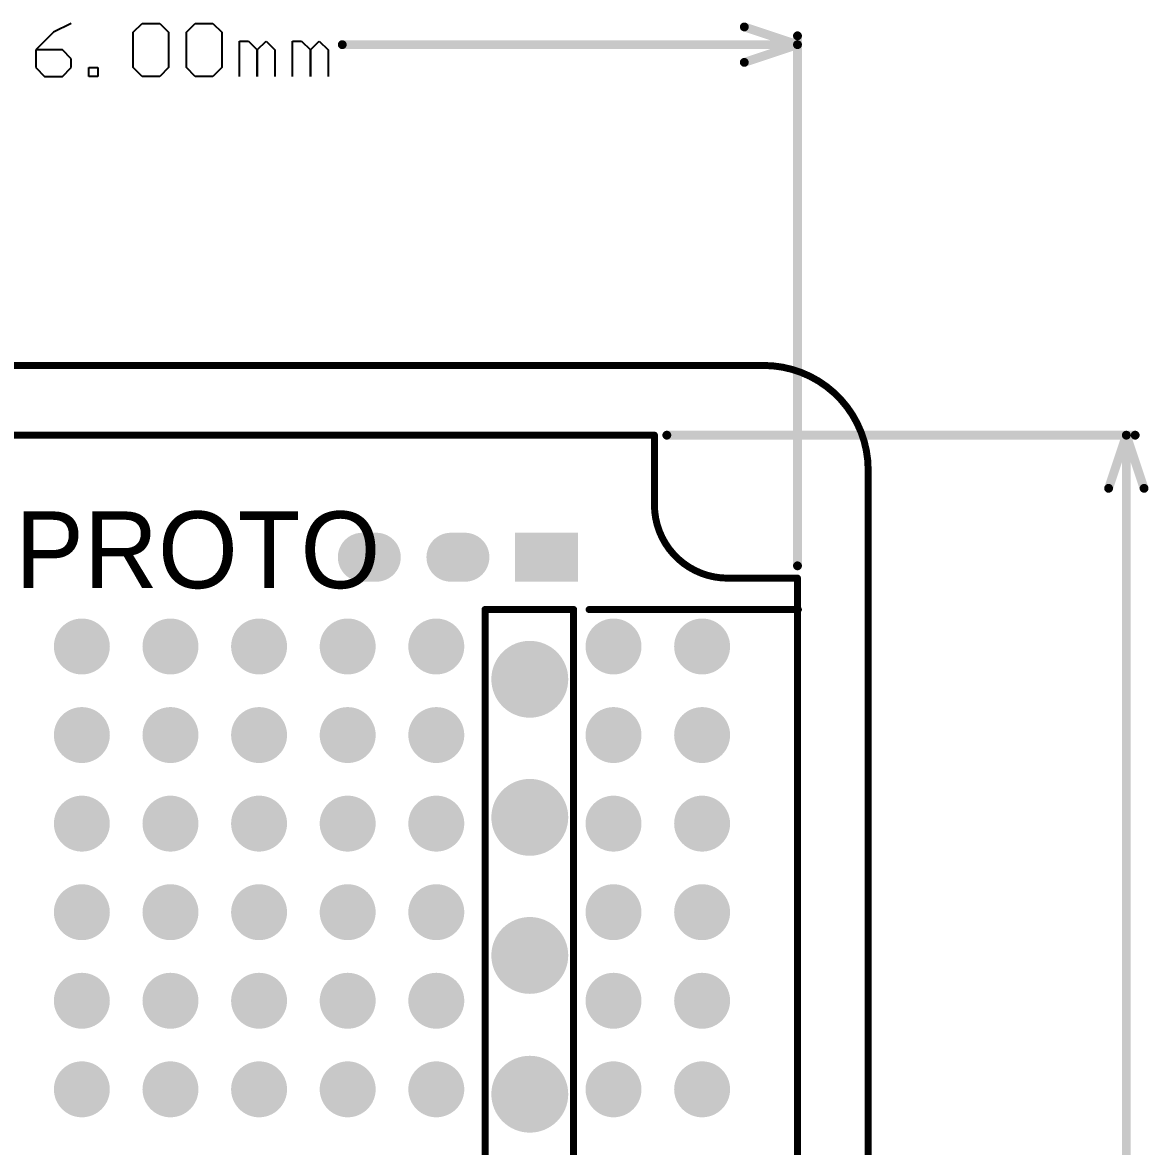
# Model space of a CAD drawing. Extents: x -35.4 to 28.3, y -0.1 to 87.5.
# Drawn here: x -4.24 to 28.04, y 49.6 to 81.84 of the extents above; entities that cross this region are included whole.
import ezdxf

# ---------------------------------------------------------------- set-up
doc = ezdxf.new("R2010")
doc.units = 0
for name, color, linetype in [('BOTTOMLAYER', 5, 'CONTINUOUS'), ('BOTTOMOVERLAY', 54, 'CONTINUOUS'), ('BOTTOMSOLDER', 6, 'CONTINUOUS'), ('MECHANICAL1', 6, 'CONTINUOUS'), ('MULTILAYER', 9, 'CONTINUOUS'), ('PADHOLELAYER', 156, 'CONTINUOUS'), ('TOPLAYER', 1, 'CONTINUOUS'), ('TOPOVERLAY', 2, 'CONTINUOUS'), ('TOPSOLDER', 216, 'CONTINUOUS')]:
    doc.layers.add(name, color=color, linetype=linetype)

msp = doc.modelspace()

# ---------------------------------------------------------------- linework, layer by layer
at = {"layer": 'BOTTOMLAYER', "const_width": 1.2}
for points in [[(5.5, 66.5), (5.9, 66.5)], [(8.04, 66.5), (8.44, 66.5)]]:
    msp.add_lwpolyline(points, dxfattribs=at)
at = {"layer": 'BOTTOMLAYER'}
for points, const_width in [([(5.2, 66.5, 1), (5.8, 66.5, 1)], 0.6), ([(5.6, 66.5, 1), (6.2, 66.5, 1)], 0.6), ([(7.74, 66.5, 1), (8.34, 66.5, 1)], 0.6), ([(8.14, 66.5, 1), (8.74, 66.5, 1)], 0.6), ([(-2.89, 63.94, 1), (-2.19, 63.94, 1)], 0.7), ([(-0.35, 63.94, 1), (0.35, 63.94, 1)], 0.7), ([(2.19, 63.94, 1), (2.89, 63.94, 1)], 0.7), ([(4.73, 63.94, 1), (5.43, 63.94, 1)], 0.7), ([(7.27, 63.94, 1), (7.97, 63.94, 1)], 0.7), ([(12.35, 63.94, 1), (13.05, 63.94, 1)], 0.7), ([(14.89, 63.94, 1), (15.59, 63.94, 1)], 0.7), ([(9.8, 63, 1), (10.8, 63, 1)], 1), ([(-2.89, 61.4, 1), (-2.19, 61.4, 1)], 0.7), ([(-0.35, 61.4, 1), (0.35, 61.4, 1)], 0.7), ([(2.19, 61.4, 1), (2.89, 61.4, 1)], 0.7), ([(4.73, 61.4, 1), (5.43, 61.4, 1)], 0.7), ([(7.27, 61.4, 1), (7.97, 61.4, 1)], 0.7), ([(12.35, 61.4, 1), (13.05, 61.4, 1)], 0.7), ([(14.89, 61.4, 1), (15.59, 61.4, 1)], 0.7), ([(9.8, 59.04, 1), (10.8, 59.04, 1)], 1), ([(-2.89, 58.86, 1), (-2.19, 58.86, 1)], 0.7), ([(-0.35, 58.86, 1), (0.35, 58.86, 1)], 0.7), ([(2.19, 58.86, 1), (2.89, 58.86, 1)], 0.7), ([(4.73, 58.86, 1), (5.43, 58.86, 1)], 0.7), ([(7.27, 58.86, 1), (7.97, 58.86, 1)], 0.7), ([(12.35, 58.86, 1), (13.05, 58.86, 1)], 0.7), ([(14.89, 58.86, 1), (15.59, 58.86, 1)], 0.7), ([(-2.89, 56.32, 1), (-2.19, 56.32, 1)], 0.7), ([(-0.35, 56.32, 1), (0.35, 56.32, 1)], 0.7), ([(2.19, 56.32, 1), (2.89, 56.32, 1)], 0.7), ([(4.73, 56.32, 1), (5.43, 56.32, 1)], 0.7), ([(7.27, 56.32, 1), (7.97, 56.32, 1)], 0.7), ([(12.35, 56.32, 1), (13.05, 56.32, 1)], 0.7), ([(14.89, 56.32, 1), (15.59, 56.32, 1)], 0.7), ([(9.8, 55.08, 1), (10.8, 55.08, 1)], 1), ([(-2.89, 53.78, 1), (-2.19, 53.78, 1)], 0.7), ([(-0.35, 53.78, 1), (0.35, 53.78, 1)], 0.7), ([(2.19, 53.78, 1), (2.89, 53.78, 1)], 0.7), ([(4.73, 53.78, 1), (5.43, 53.78, 1)], 0.7), ([(7.27, 53.78, 1), (7.97, 53.78, 1)], 0.7), ([(12.35, 53.78, 1), (13.05, 53.78, 1)], 0.7), ([(14.89, 53.78, 1), (15.59, 53.78, 1)], 0.7), ([(9.8, 51.1, 1), (10.8, 51.1, 1)], 1), ([(-2.89, 51.24, 1), (-2.19, 51.24, 1)], 0.7), ([(-0.35, 51.24, 1), (0.35, 51.24, 1)], 0.7), ([(2.19, 51.24, 1), (2.89, 51.24, 1)], 0.7), ([(4.73, 51.24, 1), (5.43, 51.24, 1)], 0.7), ([(7.27, 51.24, 1), (7.97, 51.24, 1)], 0.7), ([(12.35, 51.24, 1), (13.05, 51.24, 1)], 0.7), ([(14.89, 51.24, 1), (15.59, 51.24, 1)], 0.7)]:
    msp.add_lwpolyline(points, format="xyb", close=True, dxfattribs=dict(at, const_width=const_width))
msp.add_solid([(9.98, 65.9), (11.58, 65.9), (9.98, 67.1), (11.58, 67.1)], dxfattribs=at)
at = {"layer": 'BOTTOMOVERLAY', "const_width": 0.2}
for points in [[(9.017, 65), (11.557, 65)], [(9.017, 13), (9.017, 65)], [(11.557, 13), (11.557, 65)]]:
    msp.add_lwpolyline(points, dxfattribs=at)
at = {"layer": 'BOTTOMOVERLAY', "const_width": 0.1}
for points in [[(8.967, 65, 1), (9.067, 65, 1)], [(8.967, 65, 1), (9.067, 65, 1)], [(11.507, 65, 1), (11.607, 65, 1)], [(11.507, 65, 1), (11.607, 65, 1)]]:
    msp.add_lwpolyline(points, format="xyb", close=True, dxfattribs=at)
at = {"layer": 'BOTTOMSOLDER', "const_width": 1.403}
for points in [[(5.5, 66.5), (5.9, 66.5)], [(8.04, 66.5), (8.44, 66.5)]]:
    msp.add_lwpolyline(points, dxfattribs=at)
at = {"layer": 'BOTTOMSOLDER'}
for points, const_width in [([(5.149, 66.5, 1), (5.851, 66.5, 1)], 0.702), ([(5.549, 66.5, 1), (6.251, 66.5, 1)], 0.702), ([(7.689, 66.5, 1), (8.391, 66.5, 1)], 0.702), ([(8.089, 66.5, 1), (8.791, 66.5, 1)], 0.702), ([(-2.941, 63.94, 1), (-2.139, 63.94, 1)], 0.802), ([(-0.401, 63.94, 1), (0.401, 63.94, 1)], 0.802), ([(2.139, 63.94, 1), (2.941, 63.94, 1)], 0.802), ([(4.679, 63.94, 1), (5.481, 63.94, 1)], 0.802), ([(7.219, 63.94, 1), (8.021, 63.94, 1)], 0.802), ([(12.299, 63.94, 1), (13.101, 63.94, 1)], 0.802), ([(14.839, 63.94, 1), (15.641, 63.94, 1)], 0.802), ([(9.749, 63, 1), (10.851, 63, 1)], 1.102), ([(-2.941, 61.4, 1), (-2.139, 61.4, 1)], 0.802), ([(-0.401, 61.4, 1), (0.401, 61.4, 1)], 0.802), ([(2.139, 61.4, 1), (2.941, 61.4, 1)], 0.802), ([(4.679, 61.4, 1), (5.481, 61.4, 1)], 0.802), ([(7.219, 61.4, 1), (8.021, 61.4, 1)], 0.802), ([(12.299, 61.4, 1), (13.101, 61.4, 1)], 0.802), ([(14.839, 61.4, 1), (15.641, 61.4, 1)], 0.802), ([(9.749, 59.04, 1), (10.851, 59.04, 1)], 1.102), ([(-2.941, 58.86, 1), (-2.139, 58.86, 1)], 0.802), ([(-0.401, 58.86, 1), (0.401, 58.86, 1)], 0.802), ([(2.139, 58.86, 1), (2.941, 58.86, 1)], 0.802), ([(4.679, 58.86, 1), (5.481, 58.86, 1)], 0.802), ([(7.219, 58.86, 1), (8.021, 58.86, 1)], 0.802), ([(12.299, 58.86, 1), (13.101, 58.86, 1)], 0.802), ([(14.839, 58.86, 1), (15.641, 58.86, 1)], 0.802), ([(-2.941, 56.32, 1), (-2.139, 56.32, 1)], 0.802), ([(-0.401, 56.32, 1), (0.401, 56.32, 1)], 0.802), ([(2.139, 56.32, 1), (2.941, 56.32, 1)], 0.802), ([(4.679, 56.32, 1), (5.481, 56.32, 1)], 0.802), ([(7.219, 56.32, 1), (8.021, 56.32, 1)], 0.802), ([(12.299, 56.32, 1), (13.101, 56.32, 1)], 0.802), ([(14.839, 56.32, 1), (15.641, 56.32, 1)], 0.802), ([(9.749, 55.08, 1), (10.851, 55.08, 1)], 1.102), ([(-2.941, 53.78, 1), (-2.139, 53.78, 1)], 0.802), ([(-0.401, 53.78, 1), (0.401, 53.78, 1)], 0.802), ([(2.139, 53.78, 1), (2.941, 53.78, 1)], 0.802), ([(4.679, 53.78, 1), (5.481, 53.78, 1)], 0.802), ([(7.219, 53.78, 1), (8.021, 53.78, 1)], 0.802), ([(12.299, 53.78, 1), (13.101, 53.78, 1)], 0.802), ([(14.839, 53.78, 1), (15.641, 53.78, 1)], 0.802), ([(-2.941, 51.24, 1), (-2.139, 51.24, 1)], 0.802), ([(-0.401, 51.24, 1), (0.401, 51.24, 1)], 0.802), ([(2.139, 51.24, 1), (2.941, 51.24, 1)], 0.802), ([(4.679, 51.24, 1), (5.481, 51.24, 1)], 0.802), ([(7.219, 51.24, 1), (8.021, 51.24, 1)], 0.802), ([(9.749, 51.1, 1), (10.851, 51.1, 1)], 1.102), ([(12.299, 51.24, 1), (13.101, 51.24, 1)], 0.802), ([(14.839, 51.24, 1), (15.641, 51.24, 1)], 0.802)]:
    msp.add_lwpolyline(points, format="xyb", close=True, dxfattribs=dict(at, const_width=const_width))
msp.add_solid([(9.878, 65.798), (11.682, 65.798), (9.878, 67.202), (11.682, 67.202)], dxfattribs=at)
at = {"layer": 'MECHANICAL1'}
for p, q in [((-2.845, 81.809), (-3.353, 81.555)), ((-1.068, 81.555), (-0.814, 81.809)), ((-0.814, 81.809), (-0.306, 81.809)), ((-0.306, 81.809), (-0.052, 81.555)), ((0.455, 81.555), (0.709, 81.809)), ((0.709, 81.809), (1.217, 81.809)), ((1.217, 81.809), (1.471, 81.555)), ((-3.353, 81.555), (-3.861, 81.048)), ((-1.068, 80.54), (-1.068, 81.555)), ((-0.052, 81.555), (-0.052, 80.54)), ((0.455, 80.54), (0.455, 81.555)), ((1.471, 81.555), (1.471, 80.54)), ((-3.861, 81.048), (-3.861, 80.54)), ((-3.099, 81.048), (-3.861, 81.048)), ((-2.845, 80.794), (-3.099, 81.048)), ((1.979, 80.286), (1.979, 81.302)), ((1.979, 81.302), (2.233, 81.302)), ((2.233, 81.302), (2.487, 81.048)), ((2.487, 81.048), (2.741, 81.302)), ((2.487, 81.048), (2.487, 80.286)), ((2.487, 80.286), (2.487, 81.048)), ((2.741, 81.302), (2.995, 81.048)), ((2.995, 81.048), (2.995, 80.286)), ((3.502, 80.286), (3.502, 81.302)), ((3.502, 81.302), (3.756, 81.302)), ((3.756, 81.302), (4.01, 81.048)), ((4.01, 81.048), (4.264, 81.302)), ((4.01, 81.048), (4.01, 80.286)), ((4.01, 80.286), (4.01, 81.048)), ((4.264, 81.302), (4.518, 81.048)), ((4.518, 81.048), (4.518, 80.286)), ((-2.845, 80.54), (-2.845, 80.794)), ((-3.861, 80.54), (-3.607, 80.286)), ((-3.099, 80.286), (-2.845, 80.54)), ((-2.338, 80.286), (-2.338, 80.54)), ((-2.338, 80.54), (-2.084, 80.54)), ((-2.084, 80.54), (-2.084, 80.286)), ((-0.814, 80.286), (-1.068, 80.54)), ((-0.052, 80.54), (-0.306, 80.286)), ((0.709, 80.286), (0.455, 80.54)), ((1.471, 80.54), (1.217, 80.286)), ((-3.607, 80.286), (-3.099, 80.286)), ((-2.084, 80.286), (-2.338, 80.286)), ((-0.306, 80.286), (-0.814, 80.286)), ((1.217, 80.286), (0.709, 80.286))]:
    msp.add_line(p, q, dxfattribs=at)
for points, const_width in [([(16.449, 81.708), (17.973, 81.2)], 0.254), ([(17.973, 66.254), (17.973, 81.454)], 0.254), ([(4.925, 81.2), (17.973, 81.2)], 0.254), ([(16.449, 80.692), (17.973, 81.2)], 0.254), ([(-13.927, 70), (13.873, 70)], 0.2), ([(13.873, 68), (13.873, 70)], 0.2), ([(14.227, 70), (27.654, 70)], 0.254), ([(26.892, 68.476), (27.4, 70)], 0.254), ([(27.4, 40.951), (27.4, 70)], 0.254), ([(27.4, 70), (27.908, 68.476)], 0.254), ([(15.973, 65.9), (17.973, 65.9)], 0.2), ([(17.973, 6.1), (17.973, 65.9)], 0.2)]:
    msp.add_lwpolyline(points, dxfattribs=dict(at, const_width=const_width))
for points, const_width in [([(16.386, 81.708, 1), (16.513, 81.708, 1)], 0.127), ([(17.91, 81.454, 1), (18.037, 81.454, 1)], 0.127), ([(4.861, 81.2, 1), (4.988, 81.2, 1)], 0.127), ([(17.91, 81.2, 1), (18.037, 81.2, 1)], 0.127), ([(17.91, 81.2, 1), (18.037, 81.2, 1)], 0.127), ([(17.91, 81.2, 1), (18.037, 81.2, 1)], 0.127), ([(16.386, 80.692, 1), (16.513, 80.692, 1)], 0.127), ([(13.823, 70, 1), (13.923, 70, 1)], 0.1), ([(13.823, 70, 1), (13.923, 70, 1)], 0.1), ([(14.164, 70, 1), (14.291, 70, 1)], 0.127), ([(27.337, 70, 1), (27.464, 70, 1)], 0.127), ([(27.337, 70, 1), (27.464, 70, 1)], 0.127), ([(27.337, 70, 1), (27.464, 70, 1)], 0.127), ([(27.591, 70, 1), (27.718, 70, 1)], 0.127), ([(26.829, 68.476, 1), (26.956, 68.476, 1)], 0.127), ([(27.845, 68.476, 1), (27.972, 68.476, 1)], 0.127), ([(13.823, 68, 1), (13.923, 68, 1)], 0.1), ([(13.823, 68, 1), (13.923, 68, 1)], 0.1), ([(17.91, 66.254, 1), (18.037, 66.254, 1)], 0.127), ([(15.923, 65.9, 1), (16.023, 65.9, 1)], 0.1), ([(15.923, 65.9, 1), (16.023, 65.9, 1)], 0.1), ([(17.923, 65.9, 1), (18.023, 65.9, 1)], 0.1), ([(17.923, 65.9, 1), (18.023, 65.9, 1)], 0.1)]:
    msp.add_lwpolyline(points, format="xyb", close=True, dxfattribs=dict(at, const_width=const_width))
at = {"layer": 'MECHANICAL1', "const_width": 0.2}
msp.add_lwpolyline([(15.973, 65.9, -0.414214), (13.873, 68)], format="xyb", dxfattribs=at)
at = {"layer": 'MULTILAYER', "const_width": 1.2}
for points in [[(5.5, 66.5), (5.9, 66.5)], [(8.04, 66.5), (8.44, 66.5)]]:
    msp.add_lwpolyline(points, dxfattribs=at)
at = {"layer": 'MULTILAYER'}
for points, const_width in [([(5.2, 66.5, 1), (5.8, 66.5, 1)], 0.6), ([(5.6, 66.5, 1), (6.2, 66.5, 1)], 0.6), ([(7.74, 66.5, 1), (8.34, 66.5, 1)], 0.6), ([(8.14, 66.5, 1), (8.74, 66.5, 1)], 0.6), ([(-2.89, 63.94, 1), (-2.19, 63.94, 1)], 0.7), ([(-0.35, 63.94, 1), (0.35, 63.94, 1)], 0.7), ([(2.19, 63.94, 1), (2.89, 63.94, 1)], 0.7), ([(4.73, 63.94, 1), (5.43, 63.94, 1)], 0.7), ([(7.27, 63.94, 1), (7.97, 63.94, 1)], 0.7), ([(12.35, 63.94, 1), (13.05, 63.94, 1)], 0.7), ([(14.89, 63.94, 1), (15.59, 63.94, 1)], 0.7), ([(9.8, 63, 1), (10.8, 63, 1)], 1), ([(-2.89, 61.4, 1), (-2.19, 61.4, 1)], 0.7), ([(-0.35, 61.4, 1), (0.35, 61.4, 1)], 0.7), ([(2.19, 61.4, 1), (2.89, 61.4, 1)], 0.7), ([(4.73, 61.4, 1), (5.43, 61.4, 1)], 0.7), ([(7.27, 61.4, 1), (7.97, 61.4, 1)], 0.7), ([(12.35, 61.4, 1), (13.05, 61.4, 1)], 0.7), ([(14.89, 61.4, 1), (15.59, 61.4, 1)], 0.7), ([(9.8, 59.04, 1), (10.8, 59.04, 1)], 1), ([(-2.89, 58.86, 1), (-2.19, 58.86, 1)], 0.7), ([(-0.35, 58.86, 1), (0.35, 58.86, 1)], 0.7), ([(2.19, 58.86, 1), (2.89, 58.86, 1)], 0.7), ([(4.73, 58.86, 1), (5.43, 58.86, 1)], 0.7), ([(7.27, 58.86, 1), (7.97, 58.86, 1)], 0.7), ([(12.35, 58.86, 1), (13.05, 58.86, 1)], 0.7), ([(14.89, 58.86, 1), (15.59, 58.86, 1)], 0.7), ([(-2.89, 56.32, 1), (-2.19, 56.32, 1)], 0.7), ([(-0.35, 56.32, 1), (0.35, 56.32, 1)], 0.7), ([(2.19, 56.32, 1), (2.89, 56.32, 1)], 0.7), ([(4.73, 56.32, 1), (5.43, 56.32, 1)], 0.7), ([(7.27, 56.32, 1), (7.97, 56.32, 1)], 0.7), ([(12.35, 56.32, 1), (13.05, 56.32, 1)], 0.7), ([(14.89, 56.32, 1), (15.59, 56.32, 1)], 0.7), ([(9.8, 55.08, 1), (10.8, 55.08, 1)], 1), ([(-2.89, 53.78, 1), (-2.19, 53.78, 1)], 0.7), ([(-0.35, 53.78, 1), (0.35, 53.78, 1)], 0.7), ([(2.19, 53.78, 1), (2.89, 53.78, 1)], 0.7), ([(4.73, 53.78, 1), (5.43, 53.78, 1)], 0.7), ([(7.27, 53.78, 1), (7.97, 53.78, 1)], 0.7), ([(12.35, 53.78, 1), (13.05, 53.78, 1)], 0.7), ([(14.89, 53.78, 1), (15.59, 53.78, 1)], 0.7), ([(9.8, 51.1, 1), (10.8, 51.1, 1)], 1), ([(-2.89, 51.24, 1), (-2.19, 51.24, 1)], 0.7), ([(-0.35, 51.24, 1), (0.35, 51.24, 1)], 0.7), ([(2.19, 51.24, 1), (2.89, 51.24, 1)], 0.7), ([(4.73, 51.24, 1), (5.43, 51.24, 1)], 0.7), ([(7.27, 51.24, 1), (7.97, 51.24, 1)], 0.7), ([(12.35, 51.24, 1), (13.05, 51.24, 1)], 0.7), ([(14.89, 51.24, 1), (15.59, 51.24, 1)], 0.7)]:
    msp.add_lwpolyline(points, format="xyb", close=True, dxfattribs=dict(at, const_width=const_width))
msp.add_solid([(9.98, 65.9), (11.58, 65.9), (9.98, 67.1), (11.58, 67.1)], dxfattribs=at)
at = {"layer": 'PADHOLELAYER'}
for points, const_width in [([(5.488, 66.5, 1), (5.913, 66.5, 1)], 0.425), ([(8.028, 66.5, 1), (8.453, 66.5, 1)], 0.425), ([(10.568, 66.5, 1), (10.993, 66.5, 1)], 0.425), ([(-2.752, 63.94, 1), (-2.328, 63.94, 1)], 0.425), ([(-0.212, 63.94, 1), (0.212, 63.94, 1)], 0.425), ([(2.328, 63.94, 1), (2.752, 63.94, 1)], 0.425), ([(4.868, 63.94, 1), (5.292, 63.94, 1)], 0.425), ([(7.408, 63.94, 1), (7.832, 63.94, 1)], 0.425), ([(12.488, 63.94, 1), (12.912, 63.94, 1)], 0.425), ([(15.028, 63.94, 1), (15.452, 63.94, 1)], 0.425), ([(9.975, 63, 1), (10.625, 63, 1)], 0.65), ([(-2.752, 61.4, 1), (-2.328, 61.4, 1)], 0.425), ([(-0.212, 61.4, 1), (0.212, 61.4, 1)], 0.425), ([(2.328, 61.4, 1), (2.752, 61.4, 1)], 0.425), ([(4.868, 61.4, 1), (5.292, 61.4, 1)], 0.425), ([(7.408, 61.4, 1), (7.832, 61.4, 1)], 0.425), ([(12.488, 61.4, 1), (12.912, 61.4, 1)], 0.425), ([(15.028, 61.4, 1), (15.452, 61.4, 1)], 0.425), ([(9.975, 59.04, 1), (10.625, 59.04, 1)], 0.65), ([(-2.752, 58.86, 1), (-2.328, 58.86, 1)], 0.425), ([(-0.212, 58.86, 1), (0.212, 58.86, 1)], 0.425), ([(2.328, 58.86, 1), (2.752, 58.86, 1)], 0.425), ([(4.868, 58.86, 1), (5.292, 58.86, 1)], 0.425), ([(7.408, 58.86, 1), (7.832, 58.86, 1)], 0.425), ([(12.488, 58.86, 1), (12.912, 58.86, 1)], 0.425), ([(15.028, 58.86, 1), (15.452, 58.86, 1)], 0.425), ([(-2.752, 56.32, 1), (-2.328, 56.32, 1)], 0.425), ([(-0.212, 56.32, 1), (0.212, 56.32, 1)], 0.425), ([(2.328, 56.32, 1), (2.752, 56.32, 1)], 0.425), ([(4.868, 56.32, 1), (5.292, 56.32, 1)], 0.425), ([(7.408, 56.32, 1), (7.832, 56.32, 1)], 0.425), ([(12.488, 56.32, 1), (12.912, 56.32, 1)], 0.425), ([(15.028, 56.32, 1), (15.452, 56.32, 1)], 0.425), ([(9.975, 55.08, 1), (10.625, 55.08, 1)], 0.65), ([(-2.752, 53.78, 1), (-2.328, 53.78, 1)], 0.425), ([(-0.212, 53.78, 1), (0.212, 53.78, 1)], 0.425), ([(2.328, 53.78, 1), (2.752, 53.78, 1)], 0.425), ([(4.868, 53.78, 1), (5.292, 53.78, 1)], 0.425), ([(7.408, 53.78, 1), (7.832, 53.78, 1)], 0.425), ([(12.488, 53.78, 1), (12.912, 53.78, 1)], 0.425), ([(15.028, 53.78, 1), (15.452, 53.78, 1)], 0.425), ([(-2.752, 51.24, 1), (-2.328, 51.24, 1)], 0.425), ([(-0.212, 51.24, 1), (0.212, 51.24, 1)], 0.425), ([(2.328, 51.24, 1), (2.752, 51.24, 1)], 0.425), ([(4.868, 51.24, 1), (5.292, 51.24, 1)], 0.425), ([(7.408, 51.24, 1), (7.832, 51.24, 1)], 0.425), ([(9.975, 51.1, 1), (10.625, 51.1, 1)], 0.65), ([(12.488, 51.24, 1), (12.912, 51.24, 1)], 0.425), ([(15.028, 51.24, 1), (15.452, 51.24, 1)], 0.425)]:
    msp.add_lwpolyline(points, format="xyb", close=True, dxfattribs=dict(at, const_width=const_width))
at = {"layer": 'TOPLAYER', "const_width": 1.2}
for points in [[(5.5, 66.5), (5.9, 66.5)], [(8.04, 66.5), (8.44, 66.5)]]:
    msp.add_lwpolyline(points, dxfattribs=at)
at = {"layer": 'TOPLAYER'}
for points, const_width in [([(5.2, 66.5, 1), (5.8, 66.5, 1)], 0.6), ([(5.6, 66.5, 1), (6.2, 66.5, 1)], 0.6), ([(7.74, 66.5, 1), (8.34, 66.5, 1)], 0.6), ([(8.14, 66.5, 1), (8.74, 66.5, 1)], 0.6), ([(-2.89, 63.94, 1), (-2.19, 63.94, 1)], 0.7), ([(-0.35, 63.94, 1), (0.35, 63.94, 1)], 0.7), ([(2.19, 63.94, 1), (2.89, 63.94, 1)], 0.7), ([(4.73, 63.94, 1), (5.43, 63.94, 1)], 0.7), ([(7.27, 63.94, 1), (7.97, 63.94, 1)], 0.7), ([(12.35, 63.94, 1), (13.05, 63.94, 1)], 0.7), ([(14.89, 63.94, 1), (15.59, 63.94, 1)], 0.7), ([(9.8, 63, 1), (10.8, 63, 1)], 1), ([(-2.89, 61.4, 1), (-2.19, 61.4, 1)], 0.7), ([(-0.35, 61.4, 1), (0.35, 61.4, 1)], 0.7), ([(2.19, 61.4, 1), (2.89, 61.4, 1)], 0.7), ([(4.73, 61.4, 1), (5.43, 61.4, 1)], 0.7), ([(7.27, 61.4, 1), (7.97, 61.4, 1)], 0.7), ([(12.35, 61.4, 1), (13.05, 61.4, 1)], 0.7), ([(14.89, 61.4, 1), (15.59, 61.4, 1)], 0.7), ([(9.8, 59.04, 1), (10.8, 59.04, 1)], 1), ([(-2.89, 58.86, 1), (-2.19, 58.86, 1)], 0.7), ([(-0.35, 58.86, 1), (0.35, 58.86, 1)], 0.7), ([(2.19, 58.86, 1), (2.89, 58.86, 1)], 0.7), ([(4.73, 58.86, 1), (5.43, 58.86, 1)], 0.7), ([(7.27, 58.86, 1), (7.97, 58.86, 1)], 0.7), ([(12.35, 58.86, 1), (13.05, 58.86, 1)], 0.7), ([(14.89, 58.86, 1), (15.59, 58.86, 1)], 0.7), ([(-2.89, 56.32, 1), (-2.19, 56.32, 1)], 0.7), ([(-0.35, 56.32, 1), (0.35, 56.32, 1)], 0.7), ([(2.19, 56.32, 1), (2.89, 56.32, 1)], 0.7), ([(4.73, 56.32, 1), (5.43, 56.32, 1)], 0.7), ([(7.27, 56.32, 1), (7.97, 56.32, 1)], 0.7), ([(12.35, 56.32, 1), (13.05, 56.32, 1)], 0.7), ([(14.89, 56.32, 1), (15.59, 56.32, 1)], 0.7), ([(9.8, 55.08, 1), (10.8, 55.08, 1)], 1), ([(-2.89, 53.78, 1), (-2.19, 53.78, 1)], 0.7), ([(-0.35, 53.78, 1), (0.35, 53.78, 1)], 0.7), ([(2.19, 53.78, 1), (2.89, 53.78, 1)], 0.7), ([(4.73, 53.78, 1), (5.43, 53.78, 1)], 0.7), ([(7.27, 53.78, 1), (7.97, 53.78, 1)], 0.7), ([(12.35, 53.78, 1), (13.05, 53.78, 1)], 0.7), ([(14.89, 53.78, 1), (15.59, 53.78, 1)], 0.7), ([(9.8, 51.1, 1), (10.8, 51.1, 1)], 1), ([(-2.89, 51.24, 1), (-2.19, 51.24, 1)], 0.7), ([(-0.35, 51.24, 1), (0.35, 51.24, 1)], 0.7), ([(2.19, 51.24, 1), (2.89, 51.24, 1)], 0.7), ([(4.73, 51.24, 1), (5.43, 51.24, 1)], 0.7), ([(7.27, 51.24, 1), (7.97, 51.24, 1)], 0.7), ([(12.35, 51.24, 1), (13.05, 51.24, 1)], 0.7), ([(14.89, 51.24, 1), (15.59, 51.24, 1)], 0.7)]:
    msp.add_lwpolyline(points, format="xyb", close=True, dxfattribs=dict(at, const_width=const_width))
msp.add_solid([(9.98, 65.9), (11.58, 65.9), (9.98, 67.1), (11.58, 67.1)], dxfattribs=at)
at = {"layer": 'TOPOVERLAY', "const_width": 0.2}
for points in [[(-17, 72), (17, 72)], [(20, 3), (20, 69)], [(9.017, 13), (9.017, 65)], [(9.017, 65), (11.557, 65)], [(11.557, 13), (11.557, 65)], [(12, 65), (18, 65)]]:
    msp.add_lwpolyline(points, dxfattribs=at)
at = {"layer": 'TOPOVERLAY', "const_width": 0.1}
for points in [[(16.95, 72, 1), (17.05, 72, 1)], [(16.95, 72, 1), (17.05, 72, 1)], [(19.95, 69, 1), (20.05, 69, 1)], [(19.95, 69, 1), (20.05, 69, 1)], [(8.967, 65, 1), (9.067, 65, 1)], [(8.967, 65, 1), (9.067, 65, 1)], [(11.507, 65, 1), (11.607, 65, 1)], [(11.507, 65, 1), (11.607, 65, 1)], [(11.95, 65, 1), (12.05, 65, 1)], [(17.95, 65, 1), (18.05, 65, 1)]]:
    msp.add_lwpolyline(points, format="xyb", close=True, dxfattribs=at)
at = {"layer": 'TOPOVERLAY', "const_width": 0.2}
msp.add_lwpolyline([(17, 72, -0.414214), (20, 69)], format="xyb", dxfattribs=at)
at = {"layer": 'TOPSOLDER', "const_width": 1.403}
for points in [[(5.5, 66.5), (5.9, 66.5)], [(8.04, 66.5), (8.44, 66.5)]]:
    msp.add_lwpolyline(points, dxfattribs=at)
at = {"layer": 'TOPSOLDER'}
for points, const_width in [([(5.149, 66.5, 1), (5.851, 66.5, 1)], 0.702), ([(5.549, 66.5, 1), (6.251, 66.5, 1)], 0.702), ([(7.689, 66.5, 1), (8.391, 66.5, 1)], 0.702), ([(8.089, 66.5, 1), (8.791, 66.5, 1)], 0.702), ([(-2.941, 63.94, 1), (-2.139, 63.94, 1)], 0.802), ([(-0.401, 63.94, 1), (0.401, 63.94, 1)], 0.802), ([(2.139, 63.94, 1), (2.941, 63.94, 1)], 0.802), ([(4.679, 63.94, 1), (5.481, 63.94, 1)], 0.802), ([(7.219, 63.94, 1), (8.021, 63.94, 1)], 0.802), ([(12.299, 63.94, 1), (13.101, 63.94, 1)], 0.802), ([(14.839, 63.94, 1), (15.641, 63.94, 1)], 0.802), ([(9.749, 63, 1), (10.851, 63, 1)], 1.102), ([(-2.941, 61.4, 1), (-2.139, 61.4, 1)], 0.802), ([(-0.401, 61.4, 1), (0.401, 61.4, 1)], 0.802), ([(2.139, 61.4, 1), (2.941, 61.4, 1)], 0.802), ([(4.679, 61.4, 1), (5.481, 61.4, 1)], 0.802), ([(7.219, 61.4, 1), (8.021, 61.4, 1)], 0.802), ([(12.299, 61.4, 1), (13.101, 61.4, 1)], 0.802), ([(14.839, 61.4, 1), (15.641, 61.4, 1)], 0.802), ([(9.749, 59.04, 1), (10.851, 59.04, 1)], 1.102), ([(-2.941, 58.86, 1), (-2.139, 58.86, 1)], 0.802), ([(-0.401, 58.86, 1), (0.401, 58.86, 1)], 0.802), ([(2.139, 58.86, 1), (2.941, 58.86, 1)], 0.802), ([(4.679, 58.86, 1), (5.481, 58.86, 1)], 0.802), ([(7.219, 58.86, 1), (8.021, 58.86, 1)], 0.802), ([(12.299, 58.86, 1), (13.101, 58.86, 1)], 0.802), ([(14.839, 58.86, 1), (15.641, 58.86, 1)], 0.802), ([(-2.941, 56.32, 1), (-2.139, 56.32, 1)], 0.802), ([(-0.401, 56.32, 1), (0.401, 56.32, 1)], 0.802), ([(2.139, 56.32, 1), (2.941, 56.32, 1)], 0.802), ([(4.679, 56.32, 1), (5.481, 56.32, 1)], 0.802), ([(7.219, 56.32, 1), (8.021, 56.32, 1)], 0.802), ([(12.299, 56.32, 1), (13.101, 56.32, 1)], 0.802), ([(14.839, 56.32, 1), (15.641, 56.32, 1)], 0.802), ([(9.749, 55.08, 1), (10.851, 55.08, 1)], 1.102), ([(-2.941, 53.78, 1), (-2.139, 53.78, 1)], 0.802), ([(-0.401, 53.78, 1), (0.401, 53.78, 1)], 0.802), ([(2.139, 53.78, 1), (2.941, 53.78, 1)], 0.802), ([(4.679, 53.78, 1), (5.481, 53.78, 1)], 0.802), ([(7.219, 53.78, 1), (8.021, 53.78, 1)], 0.802), ([(12.299, 53.78, 1), (13.101, 53.78, 1)], 0.802), ([(14.839, 53.78, 1), (15.641, 53.78, 1)], 0.802), ([(-2.941, 51.24, 1), (-2.139, 51.24, 1)], 0.802), ([(-0.401, 51.24, 1), (0.401, 51.24, 1)], 0.802), ([(2.139, 51.24, 1), (2.941, 51.24, 1)], 0.802), ([(4.679, 51.24, 1), (5.481, 51.24, 1)], 0.802), ([(7.219, 51.24, 1), (8.021, 51.24, 1)], 0.802), ([(9.749, 51.1, 1), (10.851, 51.1, 1)], 1.102), ([(12.299, 51.24, 1), (13.101, 51.24, 1)], 0.802), ([(14.839, 51.24, 1), (15.641, 51.24, 1)], 0.802)]:
    msp.add_lwpolyline(points, format="xyb", close=True, dxfattribs=dict(at, const_width=const_width))
msp.add_solid([(9.878, 65.798), (11.682, 65.798), (9.878, 67.202), (11.682, 67.202)], dxfattribs=at)

# ---------------------------------------------------------------- texts
at = {"layer": 'TOPOVERLAY'}
msp.add_text('PROTO', height=2.2, rotation=360, dxfattribs=at).set_placement((-4.445, 65.613))

doc.saveas('drawing.dxf')
